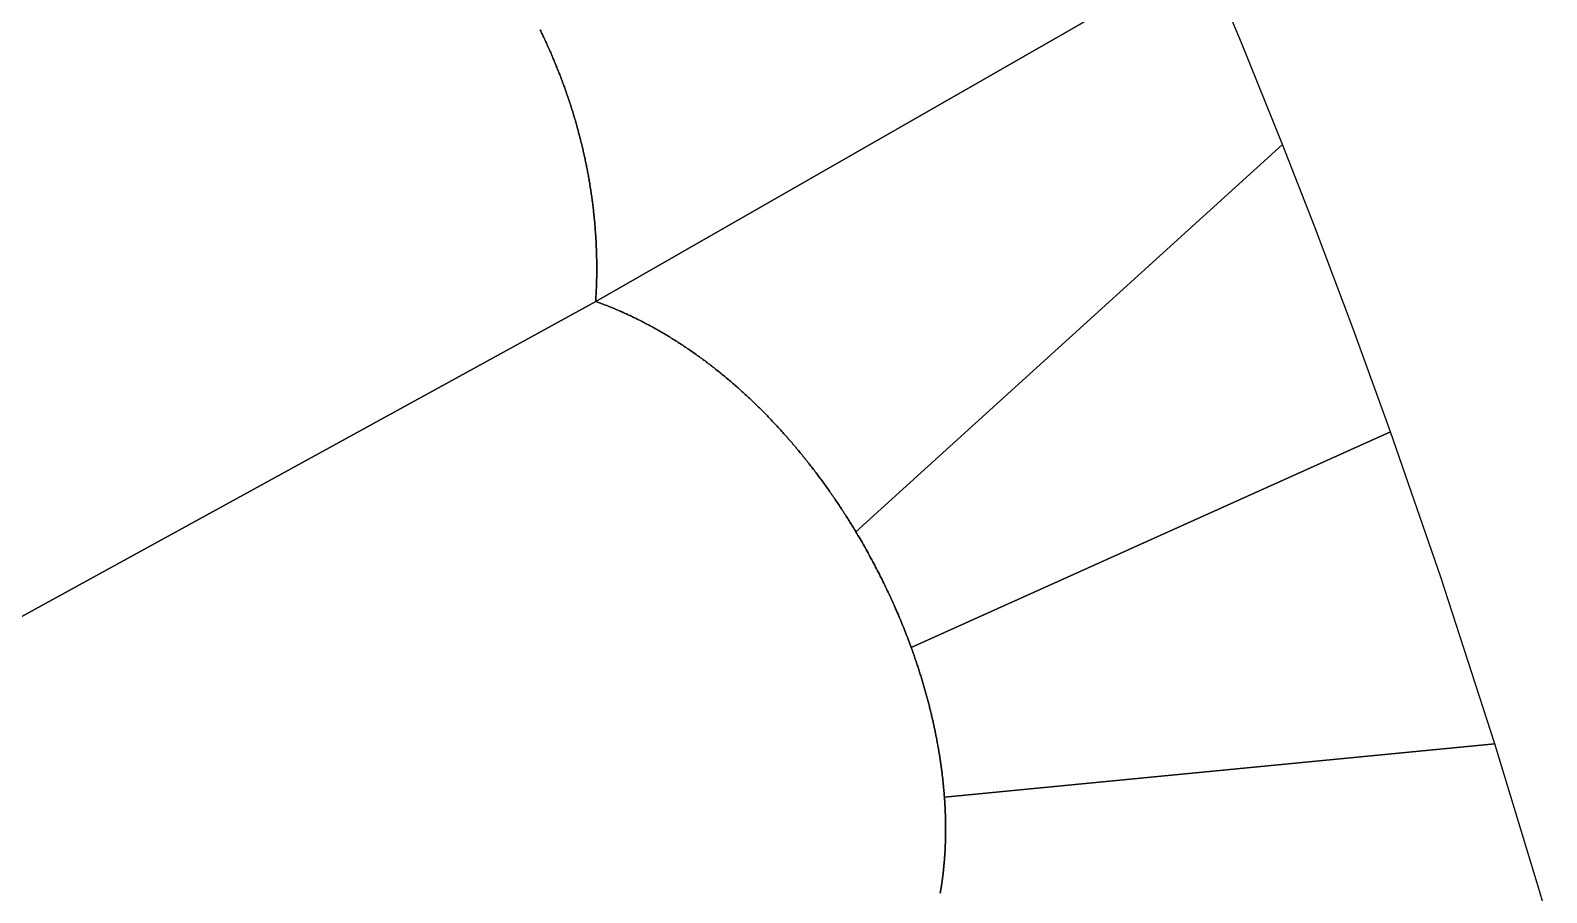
# Model space of a CAD drawing. Header units: millimetres. Extents: x 1811966 to 2218310, y 20519 to 471429.
# Drawn here: x 2142634 to 2205008, y 173240 to 208720 of the extents above; entities that cross this region are included whole.
import ezdxf

# ---------------------------------------------------------------- set-up
doc = ezdxf.new("R2010")
doc.units = ezdxf.units.MM
doc.layers.add('CLOSED_AREAS', color=7, linetype='Continuous')

msp = doc.modelspace()

# ---------------------------------------------------------------- linework, layer by layer
at = {"layer": 'CLOSED_AREAS'}
for points in [[(2163603.701, 208741.772), (2163627.598, 208692.719), (2163651.381, 208643.619), (2163675.05, 208594.472), (2163698.604, 208545.279), (2163722.043, 208496.039), (2163745.367, 208446.753), (2163768.577, 208397.422), (2163791.671, 208348.044), (2163814.65, 208298.621), (2163837.514, 208249.152), (2163860.262, 208199.638), (2163882.895, 208150.08), (2163905.411, 208100.476), (2163927.812, 208050.828), (2163950.097, 208001.136), (2163972.265, 207951.4), (2163994.317, 207901.62), (2164016.252, 207851.796), (2164038.071, 207801.928), (2164059.773, 207752.018), (2164081.358, 207702.064), (2164102.826, 207652.067), (2164124.176, 207602.028), (2164145.409, 207551.947), (2164166.525, 207501.823), (2164187.523, 207451.657), (2164208.403, 207401.449), (2164229.165, 207351.2), (2164249.809, 207300.909), (2164270.335, 207250.577), (2164290.743, 207200.204), (2164311.032, 207149.791), (2164331.202, 207099.337), (2164351.254, 207048.842), (2164371.186, 206998.307), (2164391, 206947.733), (2164410.694, 206897.118), (2164430.269, 206846.465), (2164449.724, 206795.771), (2164469.06, 206745.039), (2164488.276, 206694.268), (2164507.372, 206643.458), (2164526.348, 206592.61), (2164545.204, 206541.723), (2164563.939, 206490.799), (2164582.554, 206439.836), (2164601.048, 206388.836), (2164619.422, 206337.799), (2164637.675, 206286.724), (2164655.806, 206235.612), (2164673.816, 206184.464), (2164691.705, 206133.278), (2164709.473, 206082.057), (2164727.119, 206030.799), (2164744.643, 205979.505), (2164762.045, 205928.176), (2164779.325, 205876.811), (2164796.483, 205825.411), (2164813.519, 205773.975), (2164830.432, 205722.505), (2164847.222, 205671), (2164863.89, 205619.46), (2164880.435, 205567.886), (2164896.857, 205516.278), (2164913.156, 205464.636), (2164929.331, 205412.96), (2164945.383, 205361.251), (2164961.311, 205309.509), (2164977.116, 205257.734), (2164992.796, 205205.925), (2165008.353, 205154.085), (2165023.785, 205102.211), (2165039.093, 205050.306), (2165054.277, 204998.368), (2165069.336, 204946.399), (2165084.271, 204894.398), (2165099.08, 204842.366), (2165113.764, 204790.302), (2165128.324, 204738.208), (2165142.758, 204686.083), (2165157.066, 204633.927), (2165171.249, 204581.741), (2165185.307, 204529.525), (2165199.238, 204477.279), (2165213.043, 204425.003), (2165226.723, 204372.698), (2165240.275, 204320.363), (2165253.702, 204267.999), (2165267.002, 204215.607), (2165280.175, 204163.185), (2165293.222, 204110.736), (2165306.141, 204058.258), (2165318.933, 204005.752), (2165331.598, 203953.218), (2165344.136, 203900.656), (2165356.546, 203848.067), (2165368.828, 203795.451), (2165380.982, 203742.808), (2165393.009, 203690.138), (2165404.907, 203637.442), (2165416.677, 203584.719), (2165428.319, 203531.97), (2165439.832, 203479.195), (2165451.216, 203426.394), (2165462.472, 203373.568), (2165473.599, 203320.716), (2165484.596, 203267.839), (2165495.464, 203214.938), (2165506.203, 203162.011), (2165516.812, 203109.061), (2165527.292, 203056.085), (2165537.642, 203003.086), (2165547.862, 202950.063), (2165557.951, 202897.016), (2165567.911, 202843.946), (2165577.74, 202790.852), (2165587.438, 202737.736), (2165597.006, 202684.597), (2165606.443, 202631.435), (2165615.749, 202578.25), (2165624.925, 202525.044), (2165633.968, 202471.815), (2165642.881, 202418.564), (2165651.662, 202365.293), (2165660.311, 202311.999), (2165668.828, 202258.685), (2165677.214, 202205.349), (2165685.467, 202151.993), (2165693.588, 202098.616), (2165701.577, 202045.219), (2165709.434, 201991.802), (2165717.157, 201938.365), (2165724.748, 201884.908), (2165732.206, 201831.432), (2165739.531, 201777.936), (2165746.723, 201724.421), (2165753.781, 201670.888), (2165760.706, 201617.336), (2165767.497, 201563.765), (2165774.154, 201510.176), (2165780.678, 201456.569), (2165787.067, 201402.944), (2165793.322, 201349.302), (2165799.443, 201295.642), (2165805.43, 201241.965), (2165811.281, 201188.271), (2165816.998, 201134.561), (2165822.58, 201080.833), (2165828.027, 201027.09), (2165833.339, 200973.33), (2165838.516, 200919.554), (2165843.557, 200865.762), (2165848.462, 200811.955), (2165853.232, 200758.133), (2165857.866, 200704.295), (2165862.363, 200650.443), (2165866.725, 200596.576), (2165870.95, 200542.694), (2165875.039, 200488.798), (2165878.991, 200434.888), (2165882.806, 200380.965), (2165886.485, 200327.027), (2165890.026, 200273.076), (2165893.431, 200219.112), (2165896.698, 200165.135), (2165899.827, 200111.145), (2165902.819, 200057.142), (2165905.673, 200003.127), (2165908.39, 199949.1), (2165910.968, 199895.061), (2165913.408, 199841.01), (2165915.71, 199786.947), (2165917.873, 199732.873), (2165919.898, 199678.788), (2165921.784, 199624.692), (2165923.532, 199570.585), (2165925.14, 199516.468), (2165926.609, 199462.34), (2165927.939, 199408.203), (2165929.129, 199354.055), (2165930.18, 199299.898), (2165931.091, 199245.731), (2165931.862, 199191.555), (2165932.493, 199137.37), (2165932.984, 199083.176), (2165933.335, 199028.973), (2165933.546, 198974.762), (2165933.615, 198920.543), (2165933.545, 198866.316), (2165933.333, 198812.08), (2165932.98, 198757.838), (2165932.486, 198703.587), (2165931.851, 198649.33), (2165931.075, 198595.066), (2165930.157, 198540.795), (2165929.097, 198486.517), (2165927.895, 198432.233), (2165926.552, 198377.943), (2165925.066, 198323.647), (2165923.438, 198269.345), (2165921.668, 198215.038), (2165919.755, 198160.725), (2165917.699, 198106.407), (2165915.501, 198052.084), (2165913.159, 197997.757), (2165910.675, 197943.425), (2165908.047, 197889.089), (2165905.276, 197834.749), (2165902.362, 197780.405), (2165899.303, 197726.057), (2165896.101, 197671.706), (2165892.755, 197617.352), (2165889.265, 197562.994), (2190557.321, 211704.72)], [(2190557.321, 211704.72), (2165889.265, 197562.994), (2165940.553, 197544.682), (2165991.783, 197526.181), (2166042.956, 197507.491), (2166094.07, 197488.612), (2166145.127, 197469.546), (2166196.124, 197450.292), (2166247.064, 197430.851), (2166297.944, 197411.225), (2166348.765, 197391.412), (2166399.527, 197371.414), (2166450.229, 197351.231), (2166500.872, 197330.864), (2166551.455, 197310.313), (2166601.978, 197289.579), (2166652.441, 197268.662), (2166702.843, 197247.563), (2166753.185, 197226.282), (2166803.466, 197204.82), (2166853.686, 197183.176), (2166903.844, 197161.353), (2166953.942, 197139.35), (2167003.977, 197117.168), (2167053.951, 197094.806), (2167103.863, 197072.267), (2167153.713, 197049.55), (2167203.5, 197026.655), (2167253.224, 197003.584), (2167302.886, 196980.337), (2167352.485, 196956.913), (2167402.021, 196933.315), (2167451.493, 196909.542), (2167500.902, 196885.594), (2167550.247, 196861.473), (2167599.528, 196837.178), (2167648.745, 196812.711), (2167697.898, 196788.072), (2167746.986, 196763.26), (2167796.009, 196738.278), (2167844.967, 196713.125), (2167893.861, 196687.802), (2167942.688, 196662.308), (2167991.451, 196636.646), (2168040.147, 196610.815), (2168088.778, 196584.816), (2168137.342, 196558.649), (2168185.841, 196532.315), (2168234.272, 196505.814), (2168282.637, 196479.147), (2168330.935, 196452.314), (2168379.166, 196425.316), (2168427.33, 196398.153), (2168475.426, 196370.827), (2168523.455, 196343.336), (2168571.416, 196315.682), (2168619.308, 196287.866), (2168667.132, 196259.887), (2168714.888, 196231.747), (2168762.575, 196203.446), (2168810.193, 196174.983), (2168857.743, 196146.361), (2168905.222, 196117.579), (2168952.633, 196088.638), (2168999.974, 196059.538), (2169047.245, 196030.28), (2169094.446, 196000.865), (2169141.576, 195971.292), (2169188.636, 195941.562), (2169235.626, 195911.677), (2169282.545, 195881.636), (2169329.392, 195851.439), (2169376.169, 195821.088), (2169422.874, 195790.583), (2169469.507, 195759.924), (2169516.069, 195729.112), (2169562.559, 195698.148), (2169608.976, 195667.031), (2169655.321, 195635.763), (2169701.593, 195604.344), (2169747.793, 195572.774), (2169793.92, 195541.053), (2169839.973, 195509.184), (2169885.953, 195477.165), (2169931.86, 195444.997), (2169977.692, 195412.682), (2170023.451, 195380.218), (2170069.135, 195347.608), (2170114.746, 195314.851), (2170160.281, 195281.948), (2170205.742, 195248.9), (2170251.128, 195215.706), (2170296.439, 195182.368), (2170341.674, 195148.885), (2170386.834, 195115.259), (2170431.918, 195081.49), (2170476.926, 195047.579), (2170521.858, 195013.525), (2170566.714, 194979.33), (2170611.493, 194944.993), (2170656.195, 194910.517), (2170700.821, 194875.9), (2170745.369, 194841.143), (2170789.84, 194806.247), (2170834.234, 194771.213), (2170878.55, 194736.041), (2170922.788, 194700.731), (2170966.948, 194665.285), (2171011.029, 194629.701), (2171055.032, 194593.982), (2171098.957, 194558.127), (2171142.802, 194522.137), (2171186.569, 194486.013), (2171230.256, 194449.754), (2171273.863, 194413.362), (2171317.391, 194376.837), (2171360.84, 194340.179), (2171404.208, 194303.39), (2171447.496, 194266.469), (2171490.703, 194229.417), (2171533.83, 194192.234), (2171576.875, 194154.921), (2171619.84, 194117.479), (2171662.724, 194079.908), (2171705.526, 194042.208), (2171748.247, 194004.38), (2171790.885, 193966.425), (2171833.442, 193928.343), (2171875.916, 193890.134), (2171918.308, 193851.8), (2171960.618, 193813.34), (2172002.844, 193774.754), (2172044.988, 193736.045), (2172087.048, 193697.211), (2172129.025, 193658.254), (2172170.919, 193619.174), (2172212.728, 193579.972), (2172254.454, 193540.647), (2172296.095, 193501.201), (2172337.652, 193461.634), (2172379.125, 193421.947), (2172420.513, 193382.14), (2172461.815, 193342.213), (2172503.033, 193302.167), (2172544.165, 193262.003), (2172585.212, 193221.721), (2172626.172, 193181.321), (2172667.047, 193140.805), (2172707.836, 193100.172), (2172748.539, 193059.423), (2172789.154, 193018.559), (2172829.684, 192977.579), (2172870.126, 192936.486), (2172910.481, 192895.278), (2172950.749, 192853.957), (2172990.929, 192812.523), (2173031.021, 192770.977), (2173071.026, 192729.319), (2173110.942, 192687.549), (2173150.771, 192645.668), (2173190.51, 192603.677), (2173230.161, 192561.576), (2173269.723, 192519.366), (2173309.196, 192477.047), (2173348.58, 192434.619), (2173387.874, 192392.084), (2173427.079, 192349.441), (2173466.193, 192306.691), (2173505.218, 192263.835), (2173544.152, 192220.873), (2173582.996, 192177.805), (2173621.749, 192134.633), (2173660.411, 192091.357), (2173698.983, 192047.976), (2173737.462, 192004.492), (2173775.851, 191960.905), (2173814.148, 191917.216), (2173852.353, 191873.425), (2173890.466, 191829.533), (2173928.487, 191785.54), (2173966.415, 191741.446), (2174004.251, 191697.253), (2174041.994, 191652.96), (2174079.643, 191608.568), (2174117.2, 191564.078), (2174154.663, 191519.491), (2174192.033, 191474.805), (2174229.309, 191430.024), (2174266.49, 191385.145), (2174303.578, 191340.171), (2174340.571, 191295.102), (2174377.47, 191249.937), (2174414.274, 191204.679), (2174450.982, 191159.326), (2174487.596, 191113.881), (2174524.114, 191068.342), (2174560.537, 191022.711), (2174596.864, 190976.989), (2174633.095, 190931.175), (2174669.23, 190885.27), (2174705.268, 190839.275), (2174741.21, 190793.19), (2174777.055, 190747.016), (2174812.803, 190700.753), (2174848.454, 190654.402), (2174884.008, 190607.963), (2174919.464, 190561.436), (2174954.823, 190514.823), (2174990.083, 190468.124), (2175025.246, 190421.339), (2175060.31, 190374.469), (2175095.275, 190327.513), (2175130.142, 190280.474), (2175164.91, 190233.351), (2175199.579, 190186.144), (2175234.148, 190138.855), (2175268.618, 190091.484), (2175302.988, 190044.03), (2175337.259, 189996.496), (2175371.429, 189948.881), (2175405.499, 189901.185), (2175439.469, 189853.41), (2175473.337, 189805.556), (2175507.105, 189757.622), (2175540.772, 189709.611), (2175574.338, 189661.522), (2175607.802, 189613.355), (2175641.165, 189565.112), (2175674.425, 189516.793), (2175707.584, 189468.398), (2175740.64, 189419.928), (2175773.594, 189371.383), (2175806.445, 189322.763), (2175839.194, 189274.07), (2175871.839, 189225.304), (2175904.381, 189176.465), (2175936.82, 189127.554), (2175969.155, 189078.572), (2176001.386, 189029.518), (2176033.514, 188980.393), (2176065.537, 188931.198), (2176097.455, 188881.934), (2176129.269, 188832.6), (2176160.978, 188783.198), (2176192.583, 188733.727), (2176224.082, 188684.189), (2176255.475, 188634.583), (2176286.763, 188584.911), (2176317.946, 188535.173), (2176349.022, 188485.369), (2176379.992, 188435.5), (2176410.856, 188385.566), (2176441.613, 188335.568), (2176472.263, 188285.507), (2176502.807, 188235.382), (2176533.243, 188185.195), (2176563.572, 188134.945), (2176593.793, 188084.634), (2194141.221, 204019.378), (2192451.491, 208202.722), (2191760.677, 209869.963)], [(2138592.811, 182591.622), (2165889.265, 197562.994), (2165892.755, 197617.352), (2165896.101, 197671.706), (2165899.303, 197726.057), (2165902.362, 197780.405), (2165905.276, 197834.749), (2165908.047, 197889.089), (2165910.675, 197943.425), (2165913.159, 197997.757), (2165915.501, 198052.084), (2165917.699, 198106.407), (2165919.755, 198160.725), (2165921.668, 198215.038), (2165923.438, 198269.345), (2165925.066, 198323.647), (2165926.552, 198377.943), (2165927.895, 198432.233), (2165929.097, 198486.517), (2165930.157, 198540.795), (2165931.075, 198595.066), (2165931.851, 198649.33), (2165932.486, 198703.587), (2165932.98, 198757.838), (2165933.333, 198812.08), (2165933.545, 198866.316), (2165933.615, 198920.543), (2165933.546, 198974.762), (2165933.335, 199028.973), (2165932.984, 199083.176), (2165932.493, 199137.37), (2165931.862, 199191.555), (2165931.091, 199245.731), (2165930.18, 199299.898), (2165929.129, 199354.055), (2165927.939, 199408.203), (2165926.609, 199462.34), (2165925.14, 199516.468), (2165923.532, 199570.585), (2165921.784, 199624.692), (2165919.898, 199678.788), (2165917.873, 199732.873), (2165915.71, 199786.947), (2165913.408, 199841.01), (2165910.968, 199895.061), (2165908.39, 199949.1), (2165905.673, 200003.127), (2165902.819, 200057.142), (2165899.827, 200111.145), (2165896.698, 200165.135), (2165893.431, 200219.112), (2165890.026, 200273.076), (2165886.485, 200327.027), (2165882.806, 200380.965), (2165878.991, 200434.888), (2165875.039, 200488.798), (2165870.95, 200542.694), (2165866.725, 200596.576), (2165862.363, 200650.443), (2165857.866, 200704.295), (2165853.232, 200758.133), (2165848.462, 200811.955), (2165843.557, 200865.762), (2165838.516, 200919.554), (2165833.339, 200973.33), (2165828.027, 201027.09), (2165822.58, 201080.833), (2165816.998, 201134.561), (2165811.281, 201188.271), (2165805.43, 201241.965), (2165799.443, 201295.642), (2165793.322, 201349.302), (2165787.067, 201402.944), (2165780.678, 201456.569), (2165774.154, 201510.176), (2165767.497, 201563.765), (2165760.706, 201617.336), (2165753.781, 201670.888), (2165746.723, 201724.421), (2165739.531, 201777.936), (2165732.206, 201831.432), (2165724.748, 201884.908), (2165717.157, 201938.365), (2165709.434, 201991.802), (2165701.577, 202045.219), (2165693.588, 202098.616), (2165685.467, 202151.993), (2165677.214, 202205.349), (2165668.828, 202258.685), (2165660.311, 202311.999), (2165651.662, 202365.293), (2165642.881, 202418.564), (2165633.968, 202471.815), (2165624.925, 202525.044), (2165615.749, 202578.25), (2165606.443, 202631.435), (2165597.006, 202684.597), (2165587.438, 202737.736), (2165577.74, 202790.852), (2165567.911, 202843.946), (2165557.951, 202897.016), (2165547.862, 202950.063), (2165537.642, 203003.086), (2165527.292, 203056.085), (2165516.812, 203109.061), (2165506.203, 203162.011), (2165495.464, 203214.938), (2165484.596, 203267.839), (2165473.599, 203320.716), (2165462.472, 203373.568), (2165451.216, 203426.394), (2165439.832, 203479.195), (2165428.319, 203531.97), (2165416.677, 203584.719), (2165404.907, 203637.442), (2165393.009, 203690.138), (2165380.982, 203742.808), (2165368.828, 203795.451), (2165356.546, 203848.067), (2165344.136, 203900.656), (2165331.598, 203953.218), (2165318.933, 204005.752), (2165306.141, 204058.258), (2165293.222, 204110.736), (2165280.175, 204163.185), (2165267.002, 204215.607), (2165253.702, 204267.999), (2165240.275, 204320.363), (2165226.723, 204372.698), (2165213.043, 204425.003), (2165199.238, 204477.279), (2165185.307, 204529.525), (2165171.249, 204581.741), (2165157.066, 204633.927), (2165142.758, 204686.083), (2165128.324, 204738.208), (2165113.764, 204790.302), (2165099.08, 204842.366), (2165084.271, 204894.398), (2165069.336, 204946.399), (2165054.277, 204998.368), (2165039.093, 205050.306), (2165023.785, 205102.211), (2165008.353, 205154.085), (2164992.796, 205205.925), (2164977.116, 205257.734), (2164961.311, 205309.509), (2164945.383, 205361.251), (2164929.331, 205412.96), (2164913.156, 205464.636), (2164896.857, 205516.278), (2164880.435, 205567.886), (2164863.89, 205619.46), (2164847.222, 205671), (2164830.432, 205722.505), (2164813.519, 205773.975), (2164796.483, 205825.411), (2164779.325, 205876.811), (2164762.045, 205928.176), (2164744.643, 205979.505), (2164727.119, 206030.799), (2164709.473, 206082.057), (2164691.705, 206133.278), (2164673.816, 206184.464), (2164655.806, 206235.612), (2164637.675, 206286.724), (2164619.422, 206337.799), (2164601.048, 206388.836), (2164582.554, 206439.836), (2164563.939, 206490.799), (2164545.204, 206541.723), (2164526.348, 206592.61), (2164507.372, 206643.458), (2164488.276, 206694.268), (2164469.06, 206745.039), (2164449.724, 206795.771), (2164430.269, 206846.465), (2164410.694, 206897.118), (2164391, 206947.733), (2164371.186, 206998.307), (2164351.254, 207048.842), (2164331.202, 207099.337), (2164311.032, 207149.791), (2164290.743, 207200.204), (2164270.335, 207250.577), (2164249.809, 207300.909), (2164229.165, 207351.2), (2164208.403, 207401.449), (2164187.523, 207451.657), (2164166.525, 207501.823), (2164145.409, 207551.947), (2164124.176, 207602.028), (2164102.826, 207652.067), (2164081.358, 207702.064), (2164059.773, 207752.018), (2164038.071, 207801.928), (2164016.252, 207851.796), (2163994.317, 207901.62), (2163972.265, 207951.4), (2163950.097, 208001.136), (2163927.812, 208050.828), (2163905.411, 208100.476), (2163882.895, 208150.08), (2163860.262, 208199.638), (2163837.514, 208249.152), (2163814.65, 208298.621), (2163791.671, 208348.044), (2163768.577, 208397.422), (2163745.367, 208446.753), (2163722.043, 208496.039), (2163698.604, 208545.279), (2163675.05, 208594.472), (2163651.381, 208643.619), (2163627.598, 208692.719), (2163603.701, 208741.772)], [(2180060.756, 173219.432), (2180067.061, 173255.126), (2180073.275, 173290.865), (2180079.396, 173326.65), (2180085.425, 173362.48), (2180091.362, 173398.354), (2180097.207, 173434.274), (2180102.96, 173470.237), (2180108.621, 173506.245), (2180114.191, 173542.297), (2180119.669, 173578.393), (2180125.055, 173614.533), (2180130.35, 173650.716), (2180135.554, 173686.942), (2180140.666, 173723.211), (2180145.687, 173759.523), (2180150.617, 173795.877), (2180155.456, 173832.274), (2180160.204, 173868.712), (2180164.861, 173905.193), (2180169.427, 173941.716), (2180173.903, 173978.28), (2180178.288, 174014.885), (2180182.582, 174051.531), (2180186.785, 174088.218), (2180190.899, 174124.946), (2180194.922, 174161.714), (2180198.855, 174198.523), (2180202.697, 174235.371), (2180206.45, 174272.26), (2180210.112, 174309.188), (2180213.685, 174346.155), (2180217.168, 174383.161), (2180220.561, 174420.207), (2180223.864, 174457.291), (2180227.078, 174494.413), (2180230.202, 174531.574), (2180233.237, 174568.773), (2180236.183, 174606.01), (2180239.039, 174643.285), (2180241.806, 174680.597), (2180244.484, 174717.946), (2180247.073, 174755.332), (2180249.573, 174792.755), (2180251.984, 174830.215), (2180254.306, 174867.711), (2180256.54, 174905.244), (2180258.685, 174942.812), (2180260.742, 174980.416), (2180262.71, 175018.056), (2180264.59, 175055.731), (2180266.381, 175093.441), (2180268.085, 175131.186), (2180269.7, 175168.966), (2180271.227, 175206.78), (2180272.666, 175244.628), (2180274.018, 175282.511), (2180275.281, 175320.427), (2180276.457, 175358.378), (2180277.545, 175396.361), (2180278.546, 175434.378), (2180279.459, 175472.428), (2180280.285, 175510.51), (2180281.024, 175548.625), (2180281.675, 175586.773), (2180282.239, 175624.952), (2180282.717, 175663.164), (2180283.107, 175701.407), (2180283.41, 175739.682), (2180283.627, 175777.988), (2180283.756, 175816.326), (2180283.8, 175854.694), (2180283.756, 175893.093), (2180283.626, 175931.522), (2180283.41, 175969.981), (2180283.107, 176008.471), (2180282.719, 176046.99), (2180282.244, 176085.539), (2180281.682, 176124.118), (2180281.035, 176162.725), (2180280.303, 176201.362), (2180279.484, 176240.027), (2180278.579, 176278.721), (2180277.589, 176317.443), (2180276.513, 176356.194), (2180275.352, 176394.972), (2180274.106, 176433.778), (2180272.774, 176472.611), (2180271.356, 176511.472), (2180269.854, 176550.36), (2180268.266, 176589.275), (2180266.594, 176628.216), (2180264.837, 176667.184), (2180262.994, 176706.178), (2180261.067, 176745.198), (2180259.056, 176784.243), (2180256.959, 176823.315), (2180254.779, 176862.412), (2180252.513, 176901.533), (2180250.164, 176940.68), (2180247.73, 176979.852), (2180245.212, 177019.048), (2180242.61, 177058.268), (2180239.924, 177097.513), (2180237.154, 177136.781), (2180234.3, 177176.073), (2180230.784, 177222.998), (2180227.15, 177269.957), (2180223.397, 177316.948), (2180219.527, 177363.973), (2180215.538, 177411.029), (2180211.43, 177458.118), (2180207.205, 177505.238), (2180202.863, 177552.389), (2180198.402, 177599.571), (2180193.824, 177646.784), (2180189.129, 177694.027), (2180184.317, 177741.299), (2180179.387, 177788.601), (2180174.34, 177835.932), (2180169.177, 177883.292), (2180163.897, 177930.68), (2180158.501, 177978.096), (2180152.988, 178025.539), (2180147.358, 178073.01), (2180141.613, 178120.507), (2180135.752, 178168.031), (2180129.774, 178215.581), (2180123.681, 178263.157), (2180117.473, 178310.758), (2180111.149, 178358.384), (2180104.709, 178406.035), (2180098.155, 178453.71), (2180091.485, 178501.409), (2180084.701, 178549.132), (2180077.802, 178596.877), (2180070.788, 178644.646), (2180063.66, 178692.437), (2180056.417, 178740.25), (2180049.06, 178788.084), (2180041.589, 178835.94), (2180034.004, 178883.817), (2180026.305, 178931.715), (2180018.493, 178979.633), (2180010.567, 179027.571), (2180002.528, 179075.528), (2179994.375, 179123.504), (2179986.11, 179171.499), (2179977.731, 179219.513), (2179969.239, 179267.545), (2179960.635, 179315.594), (2179951.918, 179363.661), (2179943.089, 179411.744), (2179934.147, 179459.844), (2179925.094, 179507.961), (2179915.928, 179556.093), (2179906.65, 179604.241), (2179897.261, 179652.404), (2179887.76, 179700.581), (2179878.147, 179748.773), (2179868.423, 179796.979), (2179858.588, 179845.199), (2179848.642, 179893.432), (2179838.585, 179941.678), (2179828.417, 179989.936), (2179818.138, 180038.207), (2179807.749, 180086.49), (2179797.25, 180134.784), (2179786.64, 180183.089), (2179775.92, 180231.405), (2179765.09, 180279.731), (2179754.15, 180328.067), (2179743.101, 180376.413), (2179731.942, 180424.768), (2179720.674, 180473.132), (2179709.296, 180521.504), (2179697.809, 180569.885), (2179686.213, 180618.274), (2179674.509, 180666.669), (2179662.695, 180715.072), (2179650.773, 180763.482), (2179638.742, 180811.898), (2179626.603, 180860.32), (2179614.356, 180908.748), (2179602.001, 180957.181), (2179589.538, 181005.619), (2179576.967, 181054.061), (2179564.288, 181102.507), (2179551.502, 181150.958), (2179538.609, 181199.411), (2179525.608, 181247.868), (2179512.5, 181296.327), (2179499.285, 181344.789), (2179485.964, 181393.253), (2179472.535, 181441.718), (2179459.001, 181490.184), (2179445.359, 181538.652), (2179431.612, 181587.119), (2179417.758, 181635.587), (2179403.798, 181684.055), (2179389.732, 181732.522), (2179375.561, 181780.988), (2179361.284, 181829.453), (2179346.901, 181877.916), (2179332.414, 181926.377), (2179317.821, 181974.835), (2179303.123, 182023.291), (2179288.32, 182071.744), (2179273.412, 182120.193), (2179258.399, 182168.638), (2179243.282, 182217.078), (2179228.061, 182265.515), (2179212.736, 182313.946), (2179197.306, 182362.372), (2179181.772, 182410.792), (2179166.135, 182459.206), (2179150.394, 182507.613), (2179134.549, 182556.014), (2179118.601, 182604.408), (2179102.55, 182652.794), (2179086.395, 182701.172), (2179070.138, 182749.541), (2179053.777, 182797.902), (2179037.314, 182846.255), (2179020.748, 182894.597), (2179004.08, 182942.93), (2178987.31, 182991.253), (2178970.437, 183039.565), (2178953.462, 183087.867), (2178936.386, 183136.157), (2178919.207, 183184.436), (2178901.927, 183232.702), (2178884.546, 183280.957), (2178867.063, 183329.198), (2178839.188, 183405.509), (2178811.054, 183481.784), (2178782.662, 183558.022), (2178754.013, 183634.22), (2178725.108, 183710.379), (2178695.948, 183786.496), (2178666.532, 183862.57), (2178636.863, 183938.6), (2178606.94, 184014.584), (2178576.765, 184090.522), (2178546.338, 184166.412), (2178515.661, 184242.252), (2178484.733, 184318.041), (2178453.555, 184393.778), (2178422.13, 184469.462), (2178390.456, 184545.09), (2178358.535, 184620.663), (2178326.368, 184696.178), (2178293.955, 184771.635), (2178261.298, 184847.031), (2178228.397, 184922.365), (2178195.252, 184997.637), (2178161.865, 185072.845), (2178128.237, 185147.987), (2178094.367, 185223.062), (2178060.258, 185298.07), (2178025.909, 185373.007), (2177991.321, 185447.874), (2177956.496, 185522.669), (2177921.433, 185597.39), (2177886.135, 185672.036), (2177850.601, 185746.606), (2177814.832, 185821.098), (2177778.829, 185895.512), (2177742.593, 185969.846), (2177706.125, 186044.098), (2177669.425, 186118.267), (2177632.494, 186192.352), (2177595.333, 186266.351), (2177557.943, 186340.264), (2177520.325, 186414.088), (2177482.478, 186487.823), (2177444.405, 186561.467), (2177406.105, 186635.018), (2177367.58, 186708.477), (2177328.83, 186781.84), (2177289.856, 186855.107), (2177250.659, 186928.277), (2177211.24, 187001.347), (2177171.599, 187074.318), (2177131.738, 187147.187), (2177091.656, 187219.953), (2177051.355, 187292.614), (2177010.836, 187365.171), (2176970.098, 187437.62), (2176929.144, 187509.961), (2176887.974, 187582.193), (2176846.588, 187654.313), (2176804.988, 187726.322), (2176763.174, 187798.217), (2176721.146, 187869.997), (2176678.907, 187941.66), (2176636.455, 188013.207), (2176593.793, 188084.634), (2176563.572, 188134.945), (2176533.243, 188185.195), (2176502.807, 188235.382), (2176472.263, 188285.507), (2176441.613, 188335.568), (2176410.856, 188385.566), (2176379.992, 188435.5), (2176349.022, 188485.369), (2176317.946, 188535.173), (2176286.763, 188584.911), (2176255.475, 188634.583), (2176224.082, 188684.189), (2176192.583, 188733.727), (2176160.978, 188783.198), (2176129.269, 188832.6), (2176097.455, 188881.934), (2176065.537, 188931.198), (2176033.514, 188980.393), (2176001.386, 189029.518), (2175969.155, 189078.572), (2175936.82, 189127.554), (2175904.381, 189176.465), (2175871.839, 189225.304), (2175839.194, 189274.07), (2175806.445, 189322.763), (2175773.594, 189371.383), (2175740.64, 189419.928), (2175707.584, 189468.398), (2175674.425, 189516.793), (2175641.165, 189565.112), (2175607.802, 189613.355), (2175574.338, 189661.522), (2175540.772, 189709.611), (2175507.105, 189757.622), (2175473.337, 189805.556), (2175439.469, 189853.41), (2175405.499, 189901.185), (2175371.429, 189948.881), (2175337.259, 189996.496), (2175302.988, 190044.03), (2175268.618, 190091.484), (2175234.148, 190138.855), (2175199.579, 190186.144), (2175164.91, 190233.351), (2175130.142, 190280.474), (2175095.275, 190327.513), (2175060.31, 190374.469), (2175025.246, 190421.339), (2174990.083, 190468.124), (2174954.823, 190514.823), (2174919.464, 190561.436), (2174884.008, 190607.963), (2174848.454, 190654.402), (2174812.803, 190700.753), (2174777.055, 190747.016), (2174741.21, 190793.19), (2174705.268, 190839.275), (2174669.23, 190885.27), (2174633.095, 190931.175), (2174596.864, 190976.989), (2174560.537, 191022.711), (2174524.114, 191068.342), (2174487.596, 191113.881), (2174450.982, 191159.326), (2174414.274, 191204.679), (2174377.47, 191249.937), (2174340.571, 191295.102), (2174303.578, 191340.171), (2174266.49, 191385.145), (2174229.309, 191430.024), (2174192.033, 191474.805), (2174154.663, 191519.491), (2174117.2, 191564.078), (2174079.643, 191608.568), (2174041.994, 191652.96), (2174004.251, 191697.253), (2173966.415, 191741.446), (2173928.487, 191785.54), (2173890.466, 191829.533), (2173852.353, 191873.425), (2173814.148, 191917.216), (2173775.851, 191960.905), (2173737.462, 192004.492), (2173698.983, 192047.976), (2173660.411, 192091.357), (2173621.749, 192134.633), (2173582.996, 192177.805), (2173544.152, 192220.873), (2173505.218, 192263.835), (2173466.193, 192306.691), (2173427.079, 192349.441), (2173387.874, 192392.084), (2173348.58, 192434.619), (2173309.196, 192477.047), (2173269.723, 192519.366), (2173230.161, 192561.576), (2173190.51, 192603.677), (2173150.771, 192645.668), (2173110.942, 192687.549), (2173071.026, 192729.319), (2173031.021, 192770.977), (2172990.929, 192812.523), (2172950.749, 192853.957), (2172910.481, 192895.278), (2172870.126, 192936.486), (2172829.684, 192977.579), (2172789.154, 193018.559), (2172748.539, 193059.423), (2172707.836, 193100.172), (2172667.047, 193140.805), (2172626.172, 193181.321), (2172585.212, 193221.721), (2172544.165, 193262.003), (2172503.033, 193302.167), (2172461.815, 193342.213), (2172420.513, 193382.14), (2172379.125, 193421.947), (2172337.652, 193461.634), (2172296.095, 193501.201), (2172254.454, 193540.647), (2172212.728, 193579.972), (2172170.919, 193619.174), (2172129.025, 193658.254), (2172087.048, 193697.211), (2172044.988, 193736.045), (2172002.844, 193774.754), (2171960.618, 193813.34), (2171918.308, 193851.8), (2171875.916, 193890.134), (2171833.442, 193928.343), (2171790.885, 193966.425), (2171748.247, 194004.38), (2171705.526, 194042.208), (2171662.724, 194079.908), (2171619.84, 194117.479), (2171576.875, 194154.921), (2171533.83, 194192.234), (2171490.703, 194229.417), (2171447.496, 194266.469), (2171404.208, 194303.39), (2171360.84, 194340.179), (2171317.391, 194376.837), (2171273.863, 194413.362), (2171230.256, 194449.754), (2171186.569, 194486.013), (2171142.802, 194522.137), (2171098.957, 194558.127), (2171055.032, 194593.982), (2171011.029, 194629.701), (2170966.948, 194665.285), (2170922.788, 194700.731), (2170878.55, 194736.041), (2170834.234, 194771.213), (2170789.84, 194806.247), (2170745.369, 194841.143), (2170700.821, 194875.9), (2170656.195, 194910.517), (2170611.493, 194944.993), (2170566.714, 194979.33), (2170521.858, 195013.525), (2170476.926, 195047.579), (2170431.918, 195081.49), (2170386.834, 195115.259), (2170341.674, 195148.885), (2170296.439, 195182.368), (2170251.128, 195215.706), (2170205.742, 195248.9), (2170160.281, 195281.948), (2170114.746, 195314.851), (2170069.135, 195347.608), (2170023.451, 195380.218), (2169977.692, 195412.682), (2169931.86, 195444.997), (2169885.953, 195477.165), (2169839.973, 195509.184), (2169793.92, 195541.053), (2169747.793, 195572.774), (2169701.593, 195604.344), (2169655.321, 195635.763), (2169608.976, 195667.031), (2169562.559, 195698.148), (2169516.069, 195729.112), (2169469.507, 195759.924), (2169422.874, 195790.583), (2169376.169, 195821.088), (2169329.392, 195851.439), (2169282.545, 195881.636), (2169235.626, 195911.677), (2169188.636, 195941.562), (2169141.576, 195971.292), (2169094.446, 196000.865), (2169047.245, 196030.28), (2168999.974, 196059.538), (2168952.633, 196088.638), (2168905.222, 196117.579), (2168857.743, 196146.361), (2168810.193, 196174.983), (2168762.575, 196203.446), (2168714.888, 196231.747), (2168667.132, 196259.887), (2168619.308, 196287.866), (2168571.416, 196315.682), (2168523.455, 196343.336), (2168475.426, 196370.827), (2168427.33, 196398.153), (2168379.166, 196425.316), (2168330.935, 196452.314), (2168282.637, 196479.147), (2168234.272, 196505.814), (2168185.841, 196532.315), (2168137.342, 196558.649), (2168088.778, 196584.816), (2168040.147, 196610.815), (2167991.451, 196636.646), (2167942.688, 196662.308), (2167893.861, 196687.802), (2167844.967, 196713.125), (2167796.009, 196738.278), (2167746.986, 196763.26), (2167697.898, 196788.072), (2167648.745, 196812.711), (2167599.528, 196837.178), (2167550.247, 196861.473), (2167500.902, 196885.594), (2167451.493, 196909.542), (2167402.021, 196933.315), (2167352.485, 196956.913), (2167302.886, 196980.337), (2167253.224, 197003.584), (2167203.5, 197026.655), (2167153.713, 197049.55), (2167103.863, 197072.267), (2167053.951, 197094.806), (2167003.977, 197117.168), (2166953.942, 197139.35), (2166903.844, 197161.353), (2166853.686, 197183.176), (2166803.466, 197204.82), (2166753.185, 197226.282), (2166702.843, 197247.563), (2166652.441, 197268.662), (2166601.978, 197289.579), (2166551.455, 197310.313), (2166500.872, 197330.864), (2166450.229, 197351.231), (2166399.527, 197371.414), (2166348.765, 197391.412), (2166297.944, 197411.225), (2166247.064, 197430.851), (2166196.124, 197450.292), (2166145.127, 197469.546), (2166094.07, 197488.612), (2166042.956, 197507.491), (2165991.783, 197526.181), (2165940.553, 197544.682), (2165889.265, 197562.994), (2138592.811, 182591.622)], [(2205008.059, 172273.987), (2204712.859, 173315.284), (2202878.796, 179359.487), (2180234.3, 177176.073), (2180237.154, 177136.781), (2180239.924, 177097.513), (2180242.61, 177058.268), (2180245.212, 177019.048), (2180247.73, 176979.852), (2180250.164, 176940.68), (2180252.513, 176901.533), (2180254.779, 176862.412), (2180256.959, 176823.315), (2180259.056, 176784.243), (2180261.067, 176745.198), (2180262.994, 176706.178), (2180264.837, 176667.184), (2180266.594, 176628.216), (2180268.266, 176589.275), (2180269.854, 176550.36), (2180271.356, 176511.472), (2180272.774, 176472.611), (2180274.106, 176433.778), (2180275.352, 176394.972), (2180276.513, 176356.194), (2180277.589, 176317.443), (2180278.579, 176278.721), (2180279.484, 176240.027), (2180280.303, 176201.362), (2180281.035, 176162.725), (2180281.682, 176124.118), (2180282.244, 176085.539), (2180282.719, 176046.99), (2180283.107, 176008.471), (2180283.41, 175969.981), (2180283.626, 175931.522), (2180283.756, 175893.093), (2180283.8, 175854.694), (2180283.756, 175816.326), (2180283.627, 175777.988), (2180283.41, 175739.682), (2180283.107, 175701.407), (2180282.717, 175663.164), (2180282.239, 175624.952), (2180281.675, 175586.773), (2180281.024, 175548.625), (2180280.285, 175510.51), (2180279.459, 175472.428), (2180278.546, 175434.378), (2180277.545, 175396.361), (2180276.457, 175358.378), (2180275.281, 175320.427), (2180274.018, 175282.511), (2180272.666, 175244.628), (2180271.227, 175206.78), (2180269.7, 175168.966), (2180268.085, 175131.186), (2180266.381, 175093.441), (2180264.59, 175055.731), (2180262.71, 175018.056), (2180260.742, 174980.416), (2180258.685, 174942.812), (2180256.54, 174905.244), (2180254.306, 174867.711), (2180251.984, 174830.215), (2180249.573, 174792.755), (2180247.073, 174755.332), (2180244.484, 174717.946), (2180241.806, 174680.597), (2180239.039, 174643.285), (2180236.183, 174606.01), (2180233.237, 174568.773), (2180230.202, 174531.574), (2180227.078, 174494.413), (2180223.864, 174457.291), (2180220.561, 174420.207), (2180217.168, 174383.161), (2180213.685, 174346.155), (2180210.112, 174309.188), (2180206.45, 174272.26), (2180202.697, 174235.371), (2180198.855, 174198.523), (2180194.922, 174161.714), (2180190.899, 174124.946), (2180186.785, 174088.218), (2180182.582, 174051.531), (2180178.288, 174014.885), (2180173.903, 173978.28), (2180169.427, 173941.716), (2180164.861, 173905.193), (2180160.204, 173868.712), (2180155.456, 173832.274), (2180150.617, 173795.877), (2180145.687, 173759.523), (2180140.666, 173723.211), (2180135.554, 173686.942), (2180130.35, 173650.716), (2180125.055, 173614.533), (2180119.669, 173578.393), (2180114.191, 173542.297), (2180108.621, 173506.245), (2180102.96, 173470.237), (2180097.207, 173434.274), (2180091.362, 173398.354), (2180085.425, 173362.48), (2180079.396, 173326.65), (2180073.275, 173290.865), (2180067.061, 173255.126), (2180060.756, 173219.432)]]:
    msp.add_lwpolyline(points, dxfattribs=at)
for points in [[(2194141.221, 204019.378), (2176593.793, 188084.634), (2176636.455, 188013.207), (2176678.907, 187941.66), (2176721.146, 187869.997), (2176763.174, 187798.217), (2176804.988, 187726.322), (2176846.588, 187654.313), (2176887.974, 187582.193), (2176929.144, 187509.961), (2176970.098, 187437.62), (2177010.836, 187365.171), (2177051.355, 187292.614), (2177091.656, 187219.953), (2177131.738, 187147.187), (2177171.599, 187074.318), (2177211.24, 187001.347), (2177250.659, 186928.277), (2177289.856, 186855.107), (2177328.83, 186781.84), (2177367.58, 186708.477), (2177406.105, 186635.018), (2177444.405, 186561.467), (2177482.478, 186487.823), (2177520.325, 186414.088), (2177557.943, 186340.264), (2177595.333, 186266.351), (2177632.494, 186192.352), (2177669.425, 186118.267), (2177706.125, 186044.098), (2177742.593, 185969.846), (2177778.829, 185895.512), (2177814.832, 185821.098), (2177850.601, 185746.606), (2177886.135, 185672.036), (2177921.433, 185597.39), (2177956.496, 185522.669), (2177991.321, 185447.874), (2178025.909, 185373.007), (2178060.258, 185298.07), (2178094.367, 185223.062), (2178128.237, 185147.987), (2178161.865, 185072.845), (2178195.252, 184997.637), (2178228.397, 184922.365), (2178261.298, 184847.031), (2178293.955, 184771.635), (2178326.368, 184696.178), (2178358.535, 184620.663), (2178390.456, 184545.09), (2178422.13, 184469.462), (2178453.555, 184393.778), (2178484.733, 184318.041), (2178515.661, 184242.252), (2178546.338, 184166.412), (2178576.765, 184090.522), (2178606.94, 184014.584), (2178636.863, 183938.6), (2178666.532, 183862.57), (2178695.948, 183786.496), (2178725.108, 183710.379), (2178754.013, 183634.22), (2178782.662, 183558.022), (2178811.054, 183481.784), (2178839.188, 183405.509), (2178867.063, 183329.198), (2198587.074, 192195.407), (2197047.772, 196436.398), (2195454.504, 200657.418)], [(2198587.074, 192195.407), (2178867.063, 183329.198), (2178884.546, 183280.957), (2178901.927, 183232.702), (2178919.207, 183184.436), (2178936.386, 183136.157), (2178953.462, 183087.867), (2178970.437, 183039.565), (2178987.31, 182991.253), (2179004.08, 182942.93), (2179020.748, 182894.597), (2179037.314, 182846.255), (2179053.777, 182797.902), (2179070.138, 182749.541), (2179086.395, 182701.172), (2179102.55, 182652.794), (2179118.601, 182604.408), (2179134.549, 182556.014), (2179150.394, 182507.613), (2179166.135, 182459.206), (2179181.772, 182410.792), (2179197.306, 182362.372), (2179212.736, 182313.946), (2179228.061, 182265.515), (2179243.282, 182217.078), (2179258.399, 182168.638), (2179273.412, 182120.193), (2179288.32, 182071.744), (2179303.123, 182023.291), (2179317.821, 181974.835), (2179332.414, 181926.377), (2179346.901, 181877.916), (2179361.284, 181829.453), (2179375.561, 181780.988), (2179389.732, 181732.522), (2179403.798, 181684.055), (2179417.758, 181635.587), (2179431.612, 181587.119), (2179445.359, 181538.652), (2179459.001, 181490.184), (2179472.535, 181441.718), (2179485.964, 181393.253), (2179499.285, 181344.789), (2179512.5, 181296.327), (2179525.608, 181247.868), (2179538.609, 181199.411), (2179551.502, 181150.958), (2179564.288, 181102.507), (2179576.967, 181054.061), (2179589.538, 181005.619), (2179602.001, 180957.181), (2179614.356, 180908.748), (2179626.603, 180860.32), (2179638.742, 180811.898), (2179650.773, 180763.482), (2179662.695, 180715.072), (2179674.509, 180666.669), (2179686.213, 180618.274), (2179697.809, 180569.885), (2179709.296, 180521.504), (2179720.674, 180473.132), (2179731.942, 180424.768), (2179743.101, 180376.413), (2179754.15, 180328.067), (2179765.09, 180279.731), (2179775.92, 180231.405), (2179786.64, 180183.089), (2179797.25, 180134.784), (2179807.749, 180086.49), (2179818.138, 180038.207), (2179828.417, 179989.936), (2179838.585, 179941.678), (2179848.642, 179893.432), (2179858.588, 179845.199), (2179868.423, 179796.979), (2179878.147, 179748.773), (2179887.76, 179700.581), (2179897.261, 179652.404), (2179906.65, 179604.241), (2179915.928, 179556.093), (2179925.094, 179507.961), (2179934.147, 179459.844), (2179943.089, 179411.744), (2179951.918, 179363.661), (2179960.635, 179315.594), (2179969.239, 179267.545), (2179977.731, 179219.513), (2179986.11, 179171.499), (2179994.375, 179123.504), (2180002.528, 179075.528), (2180010.567, 179027.571), (2180018.493, 178979.633), (2180026.305, 178931.715), (2180034.004, 178883.817), (2180041.589, 178835.94), (2180049.06, 178788.084), (2180056.417, 178740.25), (2180063.66, 178692.437), (2180070.788, 178644.646), (2180077.802, 178596.877), (2180084.701, 178549.132), (2180091.485, 178501.409), (2180098.155, 178453.71), (2180104.709, 178406.035), (2180111.149, 178358.384), (2180117.473, 178310.758), (2180123.681, 178263.157), (2180129.774, 178215.581), (2180135.752, 178168.031), (2180141.613, 178120.507), (2180147.358, 178073.01), (2180152.988, 178025.539), (2180158.501, 177978.096), (2180163.897, 177930.68), (2180169.177, 177883.292), (2180174.34, 177835.932), (2180179.387, 177788.601), (2180184.317, 177741.299), (2180189.129, 177694.027), (2180193.824, 177646.784), (2180198.402, 177599.571), (2180202.863, 177552.389), (2180207.205, 177505.238), (2180211.43, 177458.118), (2180215.538, 177411.029), (2180219.527, 177363.973), (2180223.397, 177316.948), (2180227.15, 177269.957), (2180230.784, 177222.998), (2180234.3, 177176.073), (2202878.796, 179359.487), (2200650.982, 186225.769)]]:
    msp.add_lwpolyline(points, close=True, dxfattribs=at)

doc.saveas('drawing.dxf')
